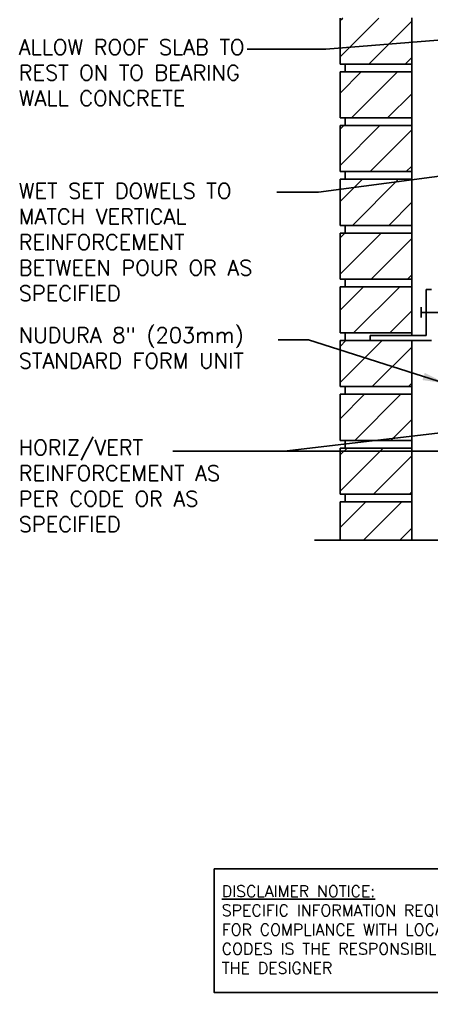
# Model space of a CAD drawing. Header units: inches. Extents: x 177.3 to 234.4, y 125.1 to 200.3.
# Drawn here: x 177.35 to 197.48, y 125.1 to 172.63 of the extents above; entities that cross this region are included whole.
import ezdxf

# ---------------------------------------------------------------- set-up
doc = ezdxf.new("R2010")
doc.units = ezdxf.units.IN
doc.header["$LTSCALE"] = 0.5
doc.header["$MEASUREMENT"] = 0
for name, color, linetype in [('HATCH', 12, 'Continuous'), ('line25', 2, 'Continuous'), ('LINE9', 9, 'Continuous'), ('TEXT', 4, 'Continuous')]:
    doc.layers.add(name, color=color, linetype=linetype)
doc.styles.add('DIM', font='romans.shx', dxfattribs={"width": 0.7})
doc.styles.add('ROMANS', font='romans.shx', dxfattribs={"height": 0.75})
doc.styles.get("Standard").update_dxf_attribs({"font": 'romans.shx', "height": 0.75})
doc.dimstyles.new('ext_12', dxfattribs={"dimscale": 12, "dimtxt": 0.075, "dimasz": 0.09375, "dimexe": 0.09375, "dimexo": 0.0625, "dimgap": 0.0625, "dimtad": 1, "dimdec": 1, "dimzin": 2, "dimdsep": 46, "dimlunit": 4, "dimtxsty": 'DIM', "dimcen": 0.09, "dimdle": 0.09375, "dimclrt": 4, "dimadec": 0, "dimazin": 0, "dimtfac": 1, "dimtdec": 1, "dimtmove": 2, "dimatfit": 3, "dimfxl": 1, "dimfrac": 2, "dimtolj": 1, "dimtzin": 0, "dimarcsym": 0})

msp = doc.modelspace()

# ---------------------------------------------------------------- hatches: boundary and pattern name
at = {"layer": 'HATCH'}
h = msp.add_hatch(dxfattribs=at)
h.set_pattern_fill('ANSI31', color=256, scale=10, style=0)
h.set_pattern_definition([(45, (195.5434, 192.7837), (-0.883883, 0.883883), [])])
h.paths.add_polyline_path([(196.509, 194.329), (193.009, 194.329), (193.009, 192.079), (196.509, 192.079)])
h.paths.add_polyline_path([(196.509, 196.954), (193.009, 196.954), (193.009, 194.704), (196.509, 194.704)])
h.paths.add_polyline_path([(196.513, 177.947), (193.009, 177.947), (193.009, 175.697), (196.513, 175.697)])
h.paths.add_polyline_path([(196.513, 180.572), (193.009, 180.572), (193.009, 178.322), (196.513, 178.322)])
h.paths.add_polyline_path([(196.513, 183.258), (193.009, 183.258), (193.009, 180.947), (196.513, 180.947)])
h.paths.add_polyline_path([(196.509, 186.454), (193.009, 186.454), (193.009, 185.758), (196.509, 185.758)])
h.paths.add_polyline_path([(196.509, 189.079), (193.009, 189.079), (193.009, 186.829), (196.509, 186.829)])
h.paths.add_polyline_path([(196.509, 191.704), (194.509, 191.704), (193.009, 191.704), (193.009, 189.454), (196.509, 189.454)])
h.paths.add_polyline_path([(196.512, 167.447), (193.009, 167.447), (193.009, 165.197), (196.512, 165.197)])
h.paths.add_polyline_path([(196.513, 170.072), (193.009, 170.072), (193.009, 167.822), (196.512, 167.822)])
h.paths.add_polyline_path([(196.513, 172.697), (193.009, 172.697), (193.009, 170.447), (196.513, 170.447)])
h.paths.add_polyline_path([(196.513, 175.322), (193.009, 175.322), (193.009, 173.072), (196.513, 173.072)])
h.paths.add_polyline_path([(196.509, 151.697), (193.009, 151.697), (193.009, 149.447), (196.509, 149.447)])
h.paths.add_polyline_path([(196.509, 149.072), (193.009, 149.072), (193.009, 147.199), (196.509, 147.199)])
h.paths.add_polyline_path([(196.51, 154.322), (193.009, 154.322), (193.009, 152.072), (196.51, 152.072)])
h.paths.add_polyline_path([(196.51, 156.947), (194.471, 156.947), (193.009, 156.947), (193.009, 154.697), (196.51, 154.697)])
h.paths.add_polyline_path([(196.511, 159.572), (193.009, 159.572), (193.009, 157.322), (196.511, 157.322)])
h.paths.add_polyline_path([(196.512, 164.822), (193.009, 164.822), (193.009, 162.572), (196.511, 162.572)])
h.paths.add_polyline_path([(196.511, 162.197), (193.009, 162.197), (193.009, 159.947), (196.511, 159.947)])

# ---------------------------------------------------------------- linework, layer by layer
at = {"layer": 'line25'}
for p, q in [((193.009, 170.447), (193.009, 172.697)), ((196.513, 172.702), (196.51, 157.197)), ((193.009, 170.447), (196.513, 170.447)), ((193.259, 170.072), (193.259, 170.447)), ((193.259, 170.072), (193.259, 170.447)), ((193.009, 167.822), (193.009, 170.072)), ((193.009, 170.072), (196.513, 170.072)), ((193.009, 167.822), (196.512, 167.822)), ((193.259, 167.447), (193.259, 167.822)), ((193.259, 167.447), (193.259, 167.822)), ((193.009, 165.197), (193.009, 167.447)), ((193.009, 167.447), (196.512, 167.447)), ((193.009, 165.197), (196.512, 165.197)), ((193.259, 164.822), (193.259, 165.197)), ((193.259, 164.822), (193.259, 165.197)), ((193.009, 162.572), (193.009, 164.822)), ((193.009, 164.822), (196.512, 164.822)), ((193.009, 162.572), (196.511, 162.572)), ((193.259, 162.197), (193.259, 162.572)), ((193.259, 162.197), (193.259, 162.572)), ((193.009, 159.947), (193.009, 162.197)), ((193.009, 162.197), (196.511, 162.197)), ((193.009, 159.947), (196.511, 159.947)), ((193.259, 159.572), (193.259, 159.947)), ((193.259, 159.572), (193.259, 159.947)), ((193.009, 157.322), (193.009, 159.572)), ((193.009, 159.572), (196.511, 159.572)), ((193.009, 157.322), (196.511, 157.322)), ((193.259, 156.947), (193.259, 157.322)), ((193.259, 156.947), (193.259, 157.322)), ((193.009, 154.697), (193.009, 156.947)), ((193.009, 156.947), (196.509, 156.947)), ((196.51, 156.947), (196.509, 147.199)), ((193.009, 154.697), (196.51, 154.697)), ((193.259, 154.322), (193.259, 154.697)), ((193.259, 154.322), (193.259, 154.697)), ((193.009, 152.072), (193.009, 154.322)), ((193.009, 154.322), (196.51, 154.322)), ((193.009, 152.072), (196.51, 152.072)), ((193.009, 149.447), (193.009, 151.697)), ((193.009, 151.697), (196.509, 151.697)), ((193.259, 151.697), (193.259, 152.072)), ((193.259, 151.697), (193.259, 152.072)), ((193.009, 149.447), (196.509, 149.447)), ((193.259, 149.072), (193.259, 149.447)), ((193.259, 149.072), (193.259, 149.447)), ((193.009, 147.199), (193.009, 149.072)), ((193.009, 149.072), (196.509, 149.072))]:
    msp.add_line(p, q, dxfattribs=at)
at = {"layer": 'LINE9'}
for p, q in [((197.221, 159.447), (197.221, 157.197)), ((197.221, 159.447), (197.471, 159.447)), ((196.971, 158.322), (196.971, 158.572)), ((196.971, 158.322), (198.817, 158.322)), ((196.971, 158.322), (196.971, 158.072)), ((197.221, 157.197), (194.471, 157.197)), ((194.471, 157.197), (194.471, 156.947)), ((194.471, 156.947), (197.471, 156.947)), ((191.751, 147.199), (202.048, 147.199))]:
    msp.add_line(p, q, dxfattribs=at)
at = {"layer": 'TEXT'}
msp.add_lwpolyline([(186.863, 131.143), (199.846, 131.143), (199.846, 125.105), (186.863, 125.105)], close=True, dxfattribs=at)

# ---------------------------------------------------------------- texts
at = {"layer": 'TEXT', "char_height": 0.75, "width": 12.44051, "attachment_point": 1, "style": 'ROMANS'}
for s, insert in [('\\A1;{\\C4;ALLOW ROOF SLAB TO REST ON TO BEARING WALL CONCRETE}', (177.313, 171.656)), ('\\A1;{\\C4;WET SET DOWELS TO MATCH VERTICAL REINFORCEMENT BETWEEN POUR OR AS SPECIFIED}', (177.313, 164.631)), ('NUDURA 8" (203mm) STANDARD FORM UNIT', (177.313, 157.59)), ('HORIZ/VERT REINFORCEMENT AS PER CODE OR AS SPECIFIED', (177.313, 152.1))]:
    msp.add_mtext(s, dxfattribs=dict(at, insert=insert))
at = {"layer": 'TEXT', "insert": (187.229, 128.177), "char_height": 0.5625, "width": 14.00235, "attachment_point": 4}
msp.add_mtext('{\\LDISCLAIMER NOTICE:}\\PSPECIFIC INFORMATION REQUIRED FOR COMPLIANCE WITH LOCAL CODES IS THE RESPONSIBILITY OF THE DESIGNER', dxfattribs=at)

# ---------------------------------------------------------------- leaders
at = {"layer": 'TEXT'}
for points in [[(206.052, 172.277), (192.318, 171.187), (188.477, 171.187)], [(202.083, 165.545), (191.955, 164.203), (189.911, 164.203)], [(198.16, 154.853), (191.472, 156.983), (189.976, 156.983)], [(204.544, 153.226), (190.277, 151.539), (184.83, 151.539)], [(204.235, 151.539), (184.83, 151.539)]]:
    msp.add_leader(points, dimstyle='ext_12', override={"dimgap": 0.0625, "dimtad": 0}, dxfattribs=at)

doc.saveas('drawing.dxf')
